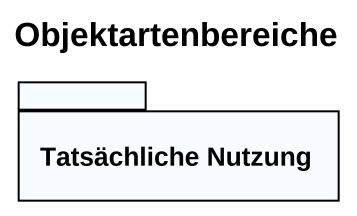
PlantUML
@startuml
title Objektartenbereiche
package "Tatsächliche Nutzung" as Tatsächliche_Nutzung {
}
@enduml
